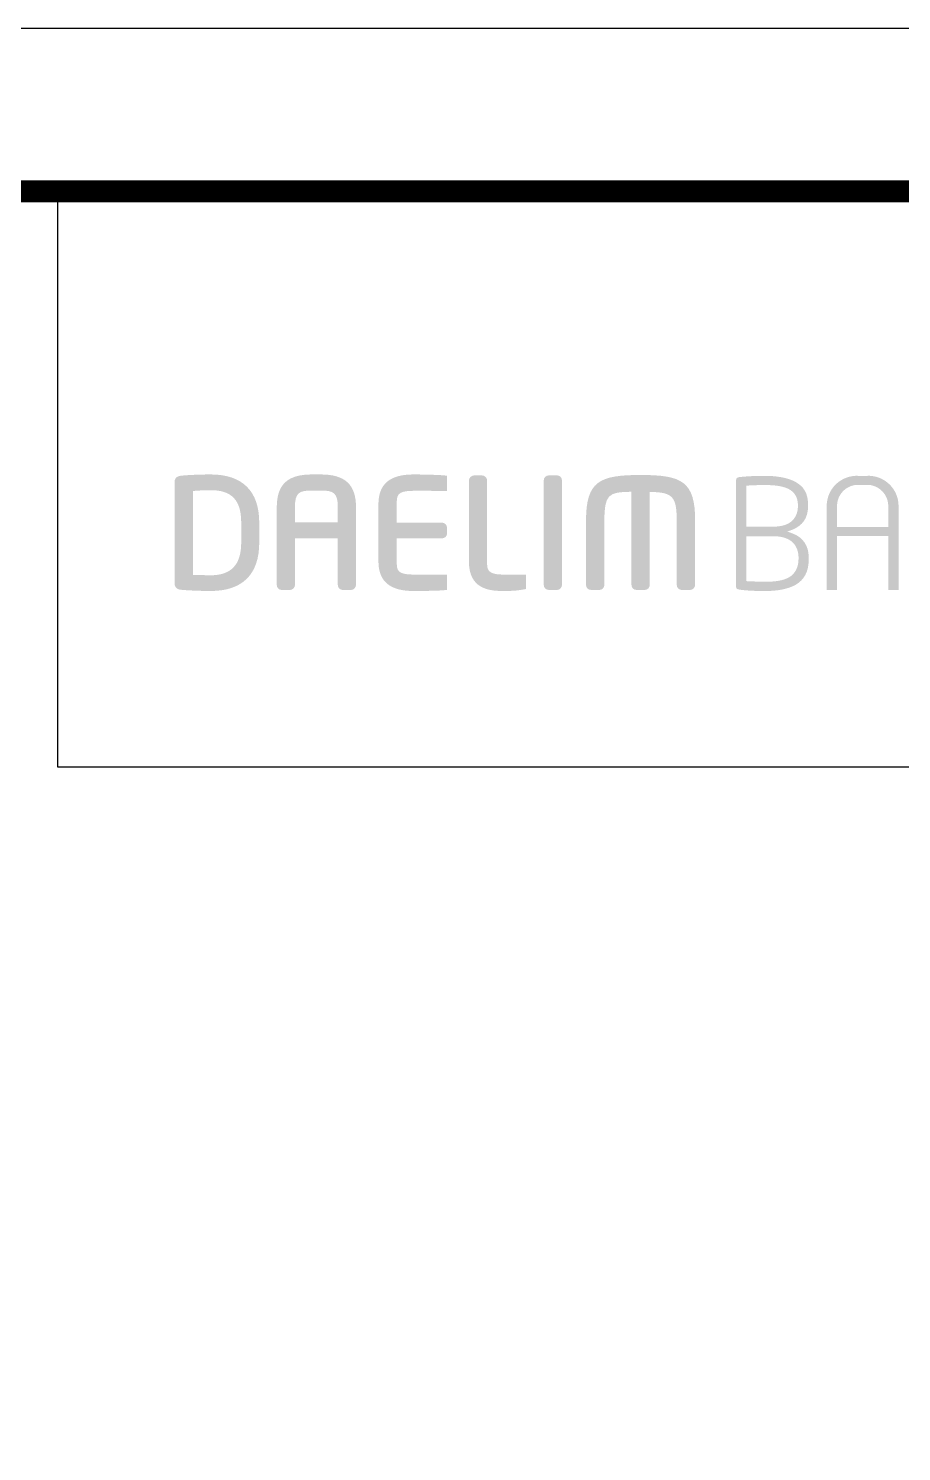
# Model space of a CAD drawing. Extents: x 0 to 1302, y 0 to 954.
# Drawn here: x 1068.9 to 1187.7, y 760.4 to 954 of the extents above; entities that cross this region are included whole.
import ezdxf

# ---------------------------------------------------------------- set-up
doc = ezdxf.new("R2010")
doc.units = 0
doc.header["$LTSCALE"] = 10
doc.header["$MEASUREMENT"] = 0
doc.layers.get('0').update_dxf_attribs({"linetype": 'CONTINUOUS'})

msp = doc.modelspace()

# ---------------------------------------------------------------- hatches: boundary and pattern name
h = msp.add_hatch(color=5)
edge = h.paths.add_edge_path()
edge.add_spline(control_points=[(1100.26136, 886.76202), (1100.26136, 891.04501), (1097.97712, 893.31732), (1093.65451, 893.31732)], knot_values=[7, 7, 7, 7, 8, 8, 8, 8], degree=3, periodic=0)
edge.add_spline(control_points=[(1093.65451, 893.31732), (1092.0712, 893.31732), (1090.06556, 893.22218), (1089.41319, 893.1131)], knot_values=[0, 0, 0, 0, 1, 1, 1, 1], degree=3, periodic=0)
edge.add_spline(control_points=[(1089.41319, 893.1131), (1089.00573, 893.04175), (1088.74, 892.74033), (1088.74, 892.33191), (1088.74, 892.33191), (1088.74, 878.45993), (1088.74, 878.45993)], knot_values=[1, 1, 1, 1, 2, 2, 2, 3, 3, 3, 3], degree=3, periodic=0)
edge.add_spline(control_points=[(1088.74, 878.45993), (1088.74, 878.02765), (1089.00573, 877.74014), (1089.43995, 877.64494)], knot_values=[3, 3, 3, 3, 4, 4, 4, 4], degree=3, periodic=0)
edge.add_spline(control_points=[(1089.43995, 877.64494), (1090.06556, 877.56363), (1092.05732, 877.46048), (1093.65451, 877.46048)], knot_values=[4, 4, 4, 4, 5, 5, 5, 5], degree=3, periodic=0)
edge.add_spline(control_points=[(1093.65451, 877.46048), (1097.97712, 877.46048), (1100.26136, 879.73087), (1100.26136, 884.02371), (1100.26136, 884.02371), (1100.26136, 886.76202), (1100.26136, 886.76202)], knot_values=[5, 5, 5, 5, 6, 6, 6, 7, 7, 7, 7], degree=3, periodic=0)
edge = h.paths.add_edge_path(flags=16)
edge.add_spline(control_points=[(1093.6406, 891.17783), (1096.5227, 891.17783), (1097.80758, 889.80772), (1097.80758, 886.76202), (1097.80758, 886.76202), (1097.80758, 886.0775), (1097.80758, 885.39287)], knot_values=[4, 4, 4, 4, 5, 5, 5, 5.5, 5.5, 5.5, 5.5], degree=3, periodic=0)
edge.add_spline(control_points=[(1097.80758, 885.39287), (1097.80758, 884.70834), (1097.80758, 884.02371), (1097.80758, 884.02371)], knot_values=[5.5, 5.5, 5.5, 5.5, 6, 6, 6, 6], degree=3, periodic=0)
edge.add_spline(control_points=[(1097.80758, 884.02371), (1097.80758, 881.04944), (1096.44141, 879.59799), (1093.65451, 879.59799)], knot_values=[0, 0, 0, 0, 1, 1, 1, 1], degree=3, periodic=0)
edge.add_spline(control_points=[(1093.65451, 879.59799), (1093.65446, 879.59799), (1091.73808, 879.62976), (1091.24136, 879.64957), (1091.24136, 879.64957), (1091.24136, 891.06085), (1091.24136, 891.06085)], knot_values=[1.00001, 1.00001, 1.00001, 1.00001, 2, 2, 2, 3, 3, 3, 3], degree=3, periodic=0)
edge.add_spline(control_points=[(1091.24136, 891.06085), (1092.24072, 891.166), (1093.6406, 891.17783), (1093.6406, 891.17783)], knot_values=[3, 3, 3, 3, 4, 4, 4, 4], degree=3, periodic=0)
h = msp.add_hatch(color=5)
edge = h.paths.add_edge_path()
edge.add_spline(control_points=[(1113.42647, 888.84999), (1113.42647, 891.93925), (1111.93834, 893.31732), (1108.62797, 893.31732)], knot_values=[13, 13, 13, 13, 14, 14, 14, 14], degree=3, periodic=0)
edge.add_spline(control_points=[(1108.62797, 893.31732), (1108.62795, 893.31732), (1107.41846, 893.31732), (1107.41846, 893.31732)], knot_values=[0.00001, 0.00001, 0.00001, 0.00001, 1, 1, 1, 1], degree=3, periodic=0)
edge.add_spline(control_points=[(1107.41846, 893.31732), (1104.10809, 893.31732), (1102.64671, 891.93925), (1102.64671, 888.84999), (1102.64671, 888.84999), (1102.64671, 878.27744), (1102.64671, 878.27744)], knot_values=[1, 1, 1, 1, 2, 2, 2, 3, 3, 3, 3], degree=3, periodic=0)
edge.add_spline(control_points=[(1102.64671, 878.27744), (1102.64671, 877.90665), (1102.93224, 877.60329), (1103.30602, 877.60329)], knot_values=[3, 3, 3, 3, 4, 4, 4, 4], degree=3, periodic=0)
edge.add_spline(control_points=[(1103.30602, 877.60329), (1103.30603, 877.60329), (1104.46104, 877.60329), (1104.46104, 877.60329)], knot_values=[4.00001, 4.00001, 4.00001, 4.00001, 5, 5, 5, 5], degree=3, periodic=0)
edge.add_spline(control_points=[(1104.46104, 877.60329), (1104.84867, 877.60329), (1105.12032, 877.96417), (1105.12032, 878.27744), (1105.12032, 878.27744), (1105.12032, 879.7988), (1105.12032, 881.3511)], knot_values=[5, 5, 5, 5, 6, 6, 6, 6.5, 6.5, 6.5, 6.5], degree=3, periodic=0)
edge.add_spline(control_points=[(1105.12032, 881.3511), (1105.12032, 882.90344), (1105.12032, 884.48672), (1105.12032, 884.61063), (1105.12032, 884.61063), (1110.95188, 884.61063), (1110.95188, 884.61063)], knot_values=[6.5, 6.5, 6.5, 6.5, 7, 7, 7, 8, 8, 8, 8], degree=3, periodic=0)
edge.add_spline(control_points=[(1110.95188, 884.61063), (1110.95188, 884.36288), (1110.95188, 878.27744), (1110.95188, 878.27744)], knot_values=[8, 8, 8, 8, 9, 9, 9, 9], degree=3, periodic=0)
edge.add_spline(control_points=[(1110.95188, 878.27744), (1110.95188, 877.89279), (1111.2513, 877.60329), (1111.60525, 877.60329)], knot_values=[9, 9, 9, 9, 10, 10, 10, 10], degree=3, periodic=0)
edge.add_spline(control_points=[(1111.60525, 877.60329), (1111.60526, 877.60329), (1112.76719, 877.60329), (1112.76719, 877.60329)], knot_values=[10.00001, 10.00001, 10.00001, 10.00001, 11, 11, 11, 11], degree=3, periodic=0)
edge.add_spline(control_points=[(1112.76719, 877.60329), (1113.15483, 877.60329), (1113.42647, 877.97806), (1113.42647, 878.27744), (1113.42647, 878.27744), (1113.42647, 888.84999), (1113.42647, 888.84999)], knot_values=[11, 11, 11, 11, 12, 12, 12, 13, 13, 13, 13], degree=3, periodic=0)
edge = h.paths.add_edge_path(flags=16)
edge.add_spline(control_points=[(1105.12032, 888.84999), (1105.12032, 890.80905), (1105.6785, 891.13223), (1107.41846, 891.13223)], knot_values=[2, 2, 2, 2, 3, 3, 3, 3], degree=3, periodic=0)
edge.add_spline(control_points=[(1107.41846, 891.13223), (1107.41846, 891.13223), (1108.62797, 891.13223), (1108.62797, 891.13223)], knot_values=[3.00001, 3.00001, 3.00001, 3.00001, 4, 4, 4, 4], degree=3, periodic=0)
edge.add_spline(control_points=[(1108.62797, 891.13223), (1110.37489, 891.13223), (1110.95188, 890.80905), (1110.95188, 888.84999)], knot_values=[4, 4, 4, 4, 5, 5, 5, 5], degree=3, periodic=0)
edge.add_spline(control_points=[(1110.95188, 888.84999), (1110.95188, 888.84995), (1110.95188, 886.97023), (1110.95188, 886.78589)], knot_values=[5.00001, 5.00001, 5.00001, 5.00001, 6, 6, 6, 6], degree=3, periodic=0)
edge.add_spline(control_points=[(1110.95188, 886.78589), (1110.95188, 886.78589), (1105.12032, 886.78589), (1105.12032, 886.78589)], knot_values=[0, 0, 0, 0, 1, 1, 1, 1], degree=3, periodic=0)
edge.add_spline(control_points=[(1105.12032, 886.78589), (1105.12032, 886.97023), (1105.12032, 888.84999), (1105.12032, 888.84999)], knot_values=[1, 1, 1, 1, 2, 2, 2, 2], degree=3, periodic=0)
h = msp.add_hatch(color=5)
edge = h.paths.add_edge_path()
edge.add_spline(control_points=[(1118.9725, 886.76202), (1118.9725, 886.96236), (1118.9725, 889.27425), (1118.9725, 889.27425)], knot_values=[14, 14, 14, 14, 15, 15, 15, 15], degree=3, periodic=0)
edge.add_spline(control_points=[(1118.9725, 889.27425), (1118.9725, 890.45015), (1118.9725, 891.09256), (1121.26269, 891.09256), (1121.26269, 891.09256), (1122.40133, 891.0901), (1123.53999, 891.08765)], knot_values=[15, 15, 15, 15, 16, 16, 16, 16.5, 16.5, 16.5, 16.5], degree=3, periodic=0)
edge.add_spline(control_points=[(1123.53999, 891.08765), (1124.67866, 891.08514), (1125.8173, 891.08269), (1125.8173, 891.08269), (1125.8173, 891.08269), (1125.8173, 891.59918), (1125.8173, 892.11569)], knot_values=[16.5, 16.5, 16.5, 16.5, 17, 17, 17, 17.5, 17.5, 17.5, 17.5], degree=3, periodic=0)
edge.add_spline(control_points=[(1125.8173, 892.11569), (1125.8173, 892.63226), (1125.8173, 893.1488), (1125.8173, 893.1488)], knot_values=[17.5, 17.5, 17.5, 17.5, 18, 18, 18, 18], degree=3, periodic=0)
edge.add_spline(control_points=[(1125.8173, 893.1488), (1125.81728, 893.1488), (1125.35529, 893.19243), (1125.35529, 893.19243)], knot_values=[18.00001, 18.00001, 18.00001, 18.00001, 19, 19, 19, 19], degree=3, periodic=0)
edge.add_spline(control_points=[(1125.35529, 893.19243), (1124.43128, 893.26979), (1122.39093, 893.31732), (1121.23692, 893.31732)], knot_values=[19, 19, 19, 19, 20, 20, 20, 20], degree=3, periodic=0)
edge.add_spline(control_points=[(1121.23692, 893.31732), (1118.02867, 893.31732), (1116.47807, 892.00275), (1116.47807, 889.27425)], knot_values=[20, 20, 20, 20, 21, 21, 21, 21], degree=3, periodic=0)
edge.add_spline(control_points=[(1116.47807, 889.27425), (1116.47807, 889.27425), (1116.47807, 881.49759), (1116.47807, 881.49759)], knot_values=[0, 0, 0, 0, 1, 1, 1, 1], degree=3, periodic=0)
edge.add_spline(control_points=[(1116.47807, 881.49759), (1116.47807, 878.77914), (1118.02867, 877.46048), (1121.23692, 877.46048)], knot_values=[1, 1, 1, 1, 2, 2, 2, 2], degree=3, periodic=0)
edge.add_spline(control_points=[(1121.23692, 877.46048), (1122.65665, 877.46048), (1124.57406, 877.48822), (1125.35529, 877.56363)], knot_values=[2, 2, 2, 2, 3, 3, 3, 3], degree=3, periodic=0)
edge.add_spline(control_points=[(1125.35529, 877.56363), (1125.35529, 877.56363), (1125.70824, 877.5934), (1125.70824, 877.5934)], knot_values=[3.00001, 3.00001, 3.00001, 3.00001, 3.99999, 3.99999, 3.99999, 3.99999], degree=3, periodic=0)
edge.add_spline(control_points=[(1125.70824, 877.5934), (1125.70824, 877.5934), (1125.70824, 877.5934), (1125.70824, 877.5934), (1125.70824, 877.5934), (1125.81728, 877.60329), (1125.8173, 877.60329)], knot_values=[3.99999, 3.99999, 3.99999, 3.99999, 4, 4, 4, 4.99999, 4.99999, 4.99999, 4.99999], degree=3, periodic=0)
edge.add_spline(control_points=[(1125.8173, 877.60329), (1125.8173, 877.60329), (1125.8173, 877.60329), (1125.8173, 877.60329), (1125.8173, 877.60329), (1125.8173, 878.12531), (1125.8173, 878.64725)], knot_values=[4.99999, 4.99999, 4.99999, 4.99999, 5.25, 5.25, 5.25, 5.5, 5.5, 5.5, 5.5], degree=3, periodic=0)
edge.add_spline(control_points=[(1125.8173, 878.64725), (1125.8173, 879.16919), (1125.8173, 879.69124), (1125.8173, 879.69124), (1125.8173, 879.69124), (1121.26269, 879.69124), (1121.26269, 879.69124)], knot_values=[5.5, 5.5, 5.5, 5.5, 6, 6, 6, 7, 7, 7, 7], degree=3, periodic=0)
edge.add_spline(control_points=[(1121.26269, 879.69124), (1118.9725, 879.69124), (1118.9725, 880.32965), (1118.9725, 881.49759), (1118.9725, 881.49759), (1118.9725, 884.39056), (1118.9725, 884.61861)], knot_values=[7, 7, 7, 7, 8, 8, 8, 9, 9, 9, 9], degree=3, periodic=0)
edge.add_spline(control_points=[(1118.9725, 884.61861), (1119.19656, 884.61861), (1125.12329, 884.61861), (1125.12329, 884.61861)], knot_values=[9, 9, 9, 9, 10, 10, 10, 10], degree=3, periodic=0)
edge.add_spline(control_points=[(1125.12329, 884.61861), (1125.49014, 884.61861), (1125.8173, 884.91013), (1125.8173, 885.28485)], knot_values=[10, 10, 10, 10, 11, 11, 11, 11], degree=3, periodic=0)
edge.add_spline(control_points=[(1125.8173, 885.28485), (1125.8173, 885.28485), (1125.8173, 886.05817), (1125.8173, 886.05817)], knot_values=[11.00001, 11.00001, 11.00001, 11.00001, 12, 12, 12, 12], degree=3, periodic=0)
edge.add_spline(control_points=[(1125.8173, 886.05817), (1125.8173, 886.44678), (1125.49014, 886.76202), (1125.12329, 886.76202), (1125.12329, 886.76202), (1119.19656, 886.76202), (1118.9725, 886.76202)], knot_values=[12, 12, 12, 12, 13, 13, 13, 14, 14, 14, 14], degree=3, periodic=0)
h = msp.add_hatch(color=5)
edge = h.paths.add_edge_path()
edge.add_spline(control_points=[(1133.39575, 879.69124), (1131.26816, 879.69124), (1131.26816, 880.49626), (1131.26816, 881.2735), (1131.26816, 881.2735), (1131.26816, 892.48262), (1131.26816, 892.48262)], knot_values=[9, 9, 9, 9, 10, 10, 10, 11, 11, 11, 11], degree=3, periodic=0)
edge.add_spline(control_points=[(1131.26816, 892.48262), (1131.26816, 892.85927), (1130.94891, 893.18451), (1130.56821, 893.18451)], knot_values=[11, 11, 11, 11, 12, 12, 12, 12], degree=3, periodic=0)
edge.add_spline(control_points=[(1130.56821, 893.18451), (1130.56818, 893.18451), (1129.50741, 893.18451), (1129.50739, 893.18451)], knot_values=[12.00001, 12.00001, 12.00001, 12.00001, 12.99999, 12.99999, 12.99999, 12.99999], degree=3, periodic=0)
edge.add_spline(control_points=[(1129.50739, 893.18451), (1129.12072, 893.18451), (1128.78761, 892.85927), (1128.78761, 892.48262), (1128.78761, 892.48262), (1128.78761, 881.49759), (1128.78761, 881.49759)], knot_values=[0, 0, 0, 0, 1, 1, 1, 2, 2, 2, 2], degree=3, periodic=0)
edge.add_spline(control_points=[(1128.78761, 881.49759), (1128.78761, 877.91658), (1131.24831, 877.46048), (1133.37592, 877.46048)], knot_values=[2, 2, 2, 2, 3, 3, 3, 3], degree=3, periodic=0)
edge.add_spline(control_points=[(1133.37592, 877.46048), (1134.93243, 877.46048), (1135.31316, 877.52792), (1135.79499, 877.60329)], knot_values=[3, 3, 3, 3, 4, 4, 4, 4], degree=3, periodic=0)
edge.add_spline(control_points=[(1135.79499, 877.60329), (1135.795, 877.60329), (1136.06663, 877.63699), (1136.06663, 877.63699)], knot_values=[4.00001, 4.00001, 4.00001, 4.00001, 4.99999, 4.99999, 4.99999, 4.99999], degree=3, periodic=0)
edge.add_spline(control_points=[(1136.06663, 877.63699), (1136.06663, 877.63699), (1136.06663, 877.63699), (1136.06663, 877.63699), (1136.06663, 877.63699), (1136.41364, 877.69846), (1136.41364, 877.69846)], knot_values=[4.99999, 4.99999, 4.99999, 4.99999, 5.499995, 5.499995, 5.499995, 5.99999, 5.99999, 5.99999, 5.99999], degree=3, periodic=0)
edge.add_spline(control_points=[(1136.41364, 877.69846), (1136.41364, 877.69846), (1136.41364, 877.69846), (1136.41364, 877.69846), (1136.41364, 877.69846), (1136.53659, 877.71626), (1136.53659, 877.71626)], knot_values=[5.99999, 5.99999, 5.99999, 5.99999, 6.499995, 6.499995, 6.499995, 6.99999, 6.99999, 6.99999, 6.99999], degree=3, periodic=0)
edge.add_spline(control_points=[(1136.53659, 877.71626), (1136.53659, 877.71626), (1136.53659, 877.71626), (1136.53659, 877.71626), (1136.53659, 877.71626), (1136.53659, 878.21001), (1136.53659, 878.70375)], knot_values=[6.99999, 6.99999, 6.99999, 6.99999, 7.25, 7.25, 7.25, 7.5, 7.5, 7.5, 7.5], degree=3, periodic=0)
edge.add_spline(control_points=[(1136.53659, 878.70375), (1136.53659, 879.19749), (1136.53659, 879.69124), (1136.53659, 879.69124), (1136.53659, 879.69124), (1133.39575, 879.69124), (1133.39575, 879.69124)], knot_values=[7.5, 7.5, 7.5, 7.5, 8, 8, 8, 9, 9, 9, 9], degree=3, periodic=0)
h = msp.add_hatch(color=5)
edge = h.paths.add_edge_path()
edge.add_spline(control_points=[(1140.79772, 877.60329), (1141.19824, 877.60329), (1141.45008, 877.96417), (1141.45008, 878.27744), (1141.45008, 878.27744), (1141.45008, 892.50836), (1141.45008, 892.50836)], knot_values=[4, 4, 4, 4, 5, 5, 5, 6, 6, 6, 6], degree=3, periodic=0)
edge.add_spline(control_points=[(1141.45008, 892.50836), (1141.45008, 892.87912), (1141.16454, 893.18451), (1140.79772, 893.18451)], knot_values=[6, 6, 6, 6, 7, 7, 7, 7], degree=3, periodic=0)
edge.add_spline(control_points=[(1140.79772, 893.18451), (1140.79769, 893.18451), (1139.64176, 893.18451), (1139.64172, 893.18451)], knot_values=[7.00001, 7.00001, 7.00001, 7.00001, 7.99999, 7.99999, 7.99999, 7.99999], degree=3, periodic=0)
edge.add_spline(control_points=[(1139.64172, 893.18451), (1139.22136, 893.18451), (1138.96955, 892.83954), (1138.96955, 892.50836), (1138.96955, 892.50836), (1138.96955, 878.27744), (1138.96955, 878.27744)], knot_values=[0, 0, 0, 0, 1, 1, 1, 2, 2, 2, 2], degree=3, periodic=0)
edge.add_spline(control_points=[(1138.96955, 878.27744), (1138.96955, 877.89279), (1139.28083, 877.60329), (1139.64172, 877.60329)], knot_values=[2, 2, 2, 2, 3, 3, 3, 3], degree=3, periodic=0)
edge.add_spline(control_points=[(1139.64172, 877.60329), (1139.64176, 877.60329), (1140.79772, 877.60329), (1140.79772, 877.60329)], knot_values=[3.00001, 3.00001, 3.00001, 3.00001, 4, 4, 4, 4], degree=3, periodic=0)
h = msp.add_hatch(color=5)
edge = h.paths.add_edge_path()
edge.add_spline(control_points=[(1147.21421, 886.83139), (1147.21421, 890.57901), (1147.72977, 890.94586), (1150.90926, 890.95973)], knot_values=[5, 5, 5, 5, 6, 6, 6, 6], degree=3, periodic=0)
edge.add_spline(control_points=[(1150.90926, 890.95973), (1150.90926, 890.73572), (1150.90926, 878.27744), (1150.90926, 878.27744)], knot_values=[6, 6, 6, 6, 7, 7, 7, 7], degree=3, periodic=0)
edge.add_spline(control_points=[(1150.90926, 878.27744), (1150.90926, 877.88483), (1151.20272, 877.60329), (1151.57548, 877.60329)], knot_values=[7, 7, 7, 7, 8, 8, 8, 8], degree=3, periodic=0)
edge.add_spline(control_points=[(1151.57548, 877.60329), (1151.5755, 877.60329), (1152.72553, 877.60329), (1152.72553, 877.60329)], knot_values=[8.00001, 8.00001, 8.00001, 8.00001, 9, 9, 9, 9], degree=3, periodic=0)
edge.add_spline(control_points=[(1152.72553, 877.60329), (1153.1459, 877.60329), (1153.39176, 877.96417), (1153.39176, 878.27744), (1153.39176, 878.27744), (1153.39176, 890.68808), (1153.39176, 890.93591)], knot_values=[9, 9, 9, 9, 10, 10, 10, 11, 11, 11, 11], degree=3, periodic=0)
edge.add_spline(control_points=[(1153.39176, 890.93591), (1154.87891, 890.92604), (1155.82671, 890.77341), (1156.35416, 890.2459)], knot_values=[11, 11, 11, 11, 12, 12, 12, 12], degree=3, periodic=0)
edge.add_spline(control_points=[(1156.35416, 890.2459), (1156.96883, 889.65506), (1157.06799, 888.54071), (1157.06799, 886.83139), (1157.06799, 886.83139), (1157.06799, 878.27744), (1157.06799, 878.27744)], knot_values=[12, 12, 12, 12, 13, 13, 13, 14, 14, 14, 14], degree=3, periodic=0)
edge.add_spline(control_points=[(1157.06799, 878.27744), (1157.06799, 877.90665), (1157.37334, 877.60329), (1157.73422, 877.60329)], knot_values=[14, 14, 14, 14, 15, 15, 15, 15], degree=3, periodic=0)
edge.add_spline(control_points=[(1157.73422, 877.60329), (1157.73425, 877.60329), (1158.91203, 877.60329), (1158.91203, 877.60329)], knot_values=[15.00001, 15.00001, 15.00001, 15.00001, 16, 16, 16, 16], degree=3, periodic=0)
edge.add_spline(control_points=[(1158.91203, 877.60329), (1159.29273, 877.60329), (1159.57034, 877.97806), (1159.57034, 878.27744), (1159.57034, 878.27744), (1159.57034, 887.02782), (1159.57034, 887.02782)], knot_values=[16, 16, 16, 16, 17, 17, 17, 18, 18, 18, 18], degree=3, periodic=0)
edge.add_spline(control_points=[(1159.57034, 887.02782), (1159.57034, 892.34579), (1157.80956, 893.24405), (1152.15447, 893.24405)], knot_values=[18, 18, 18, 18, 19, 19, 19, 19], degree=3, periodic=0)
edge.add_spline(control_points=[(1152.15447, 893.24405), (1146.49246, 893.24405), (1144.72573, 892.34579), (1144.72573, 887.02782)], knot_values=[19, 19, 19, 19, 20, 20, 20, 20], degree=3, periodic=0)
edge.add_spline(control_points=[(1144.72573, 887.02782), (1144.72573, 887.02782), (1144.72573, 878.27744), (1144.72573, 878.27744)], knot_values=[0, 0, 0, 0, 1, 1, 1, 1], degree=3, periodic=0)
edge.add_spline(control_points=[(1144.72573, 878.27744), (1144.72573, 877.89279), (1145.02516, 877.60329), (1145.40586, 877.60329)], knot_values=[1, 1, 1, 1, 2, 2, 2, 2], degree=3, periodic=0)
edge.add_spline(control_points=[(1145.40586, 877.60329), (1145.40588, 877.60329), (1146.56184, 877.60329), (1146.56184, 877.60329)], knot_values=[2.00001, 2.00001, 2.00001, 2.00001, 3, 3, 3, 3], degree=3, periodic=0)
edge.add_spline(control_points=[(1146.56184, 877.60329), (1146.97628, 877.60329), (1147.21421, 877.96417), (1147.21421, 878.27744), (1147.21421, 878.27744), (1147.21421, 886.83139), (1147.21421, 886.83139)], knot_values=[3, 3, 3, 3, 4, 4, 4, 5, 5, 5, 5], degree=3, periodic=0)
h = msp.add_hatch(color=5)
edge = h.paths.add_edge_path()
edge.add_spline(control_points=[(1174.93047, 889.26637), (1174.93047, 890.80309), (1174.292, 891.7112), (1173.22521, 892.29816)], knot_values=[4, 4, 4, 4, 5, 5, 5, 5], degree=3, periodic=0)
edge.add_spline(control_points=[(1173.22521, 892.29816), (1172.15054, 892.89697), (1170.62371, 893.12697), (1168.9502, 893.12697)], knot_values=[5, 5, 5, 5, 6, 6, 6, 6], degree=3, periodic=0)
edge.add_spline(control_points=[(1168.9502, 893.12697), (1167.56223, 893.12697), (1166.27335, 893.04175), (1165.55161, 892.94652)], knot_values=[6, 6, 6, 6, 7, 7, 7, 7], degree=3, periodic=0)
edge.add_spline(control_points=[(1165.55161, 892.94652), (1165.38108, 892.93668), (1165.29383, 892.87912), (1165.23434, 892.81567)], knot_values=[7, 7, 7, 7, 8, 8, 8, 8], degree=3, periodic=0)
edge.add_spline(control_points=[(1165.23434, 892.81567), (1165.17088, 892.76416), (1165.13122, 892.65106), (1165.13122, 892.435)], knot_values=[8, 8, 8, 8, 9, 9, 9, 9], degree=3, periodic=0)
edge.add_spline(control_points=[(1165.13122, 892.435), (1165.13122, 892.435), (1165.13122, 878.19418), (1165.13122, 878.19418)], knot_values=[9, 9, 9, 9, 10, 10, 10, 10], degree=3, periodic=0)
edge.add_spline(control_points=[(1165.13122, 878.19418), (1165.13122, 877.94434), (1165.17088, 877.82736), (1165.21056, 877.77972)], knot_values=[10, 10, 10, 10, 11, 11, 11, 11], degree=3, periodic=0)
edge.add_spline(control_points=[(1165.21056, 877.77972), (1165.274, 877.74208), (1165.36124, 877.67862), (1165.60712, 877.64494)], knot_values=[11, 11, 11, 11, 12, 12, 12, 12], degree=3, periodic=0)
edge.add_spline(control_points=[(1165.60712, 877.64494), (1166.38834, 877.52792), (1167.6534, 877.45459), (1169.0533, 877.45459)], knot_values=[12, 12, 12, 12, 13, 13, 13, 13], degree=3, periodic=0)
edge.add_spline(control_points=[(1169.0533, 877.45459), (1170.69907, 877.44666), (1172.2219, 877.70639), (1173.28867, 878.32504)], knot_values=[13, 13, 13, 13, 14, 14, 14, 14], degree=3, periodic=0)
edge.add_spline(control_points=[(1173.28867, 878.32504), (1174.35544, 878.9873), (1175.02168, 880.00253), (1175.02168, 881.72363)], knot_values=[14, 14, 14, 14, 15, 15, 15, 15], degree=3, periodic=0)
edge.add_spline(control_points=[(1175.02168, 881.72363), (1175.02168, 881.72363), (1175.02168, 882.09644), (1175.02168, 882.09644)], knot_values=[15, 15, 15, 15, 16, 16, 16, 16], degree=3, periodic=0)
edge.add_spline(control_points=[(1175.02168, 882.09644), (1175.02168, 883.62323), (1174.19682, 884.80496), (1172.82468, 885.28485)], knot_values=[16, 16, 16, 16, 17, 17, 17, 17], degree=3, periodic=0)
edge.add_spline(control_points=[(1172.82468, 885.28485), (1172.82468, 885.28485), (1172.11089, 885.55647), (1172.11085, 885.55647)], knot_values=[0, 0, 0, 0, 0.999982014, 0.999982014, 0.999982014, 0.999982014], degree=3, periodic=0)
edge.add_spline(control_points=[(1172.11085, 885.55647), (1172.11089, 885.55652), (1172.82468, 885.80037), (1172.82468, 885.80037)], knot_values=[1.000017987, 1.000017987, 1.000017987, 1.000017987, 2, 2, 2, 2], degree=3, periodic=0)
edge.add_spline(control_points=[(1172.82468, 885.80037), (1174.19682, 886.36548), (1174.93047, 887.42433), (1174.93047, 888.92136)], knot_values=[2, 2, 2, 2, 3, 3, 3, 3], degree=3, periodic=0)
edge.add_spline(control_points=[(1174.93047, 888.92136), (1174.93047, 888.92136), (1174.93047, 889.26637), (1174.93047, 889.26637)], knot_values=[3, 3, 3, 3, 4, 4, 4, 4], degree=3, periodic=0)
edge = h.paths.add_edge_path(flags=16)
edge.add_spline(control_points=[(1166.53112, 886.20888), (1166.53112, 886.20888), (1166.53112, 891.79652), (1166.53112, 891.79652)], knot_values=[8, 8, 8, 8, 9, 9, 9, 9], degree=3, periodic=0)
edge.add_spline(control_points=[(1166.53112, 891.79652), (1166.53112, 891.79652), (1166.79682, 891.80843), (1166.79682, 891.80843)], knot_values=[0, 0, 0, 0, 1, 1, 1, 1], degree=3, periodic=0)
edge.add_spline(control_points=[(1166.79682, 891.80843), (1167.39962, 891.83617), (1168.20463, 891.87778), (1168.9502, 891.87778)], knot_values=[1, 1, 1, 1, 2, 2, 2, 2], degree=3, periodic=0)
edge.add_spline(control_points=[(1168.9502, 891.87778), (1170.27473, 891.87778), (1171.36929, 891.76877), (1172.2219, 891.37025)], knot_values=[2, 2, 2, 2, 3, 3, 3, 3], degree=3, periodic=0)
edge.add_spline(control_points=[(1172.2219, 891.37025), (1173.04281, 890.98752), (1173.55834, 890.21417), (1173.55834, 889.11765)], knot_values=[3, 3, 3, 3, 4, 4, 4, 4], degree=3, periodic=0)
edge.add_spline(control_points=[(1173.55834, 889.11765), (1173.55834, 889.11765), (1173.55834, 889.05029), (1173.55834, 889.05029)], knot_values=[4, 4, 4, 4, 5, 5, 5, 5], degree=3, periodic=0)
edge.add_spline(control_points=[(1173.55834, 889.05029), (1173.55834, 888.3364), (1173.36006, 887.6087), (1172.8128, 887.06544)], knot_values=[5, 5, 5, 5, 6, 6, 6, 6], degree=3, periodic=0)
edge.add_spline(control_points=[(1172.8128, 887.06544), (1172.27345, 886.51819), (1171.40498, 886.20888), (1170.13197, 886.20888)], knot_values=[6, 6, 6, 6, 7, 7, 7, 7], degree=3, periodic=0)
edge.add_spline(control_points=[(1170.13197, 886.20888), (1170.13197, 886.20888), (1166.53112, 886.20888), (1166.53112, 886.20888)], knot_values=[7, 7, 7, 7, 8, 8, 8, 8], degree=3, periodic=0)
edge = h.paths.add_edge_path(flags=16)
edge.add_spline(control_points=[(1166.53112, 884.91605), (1166.53112, 884.91605), (1170.13197, 884.91605), (1170.13197, 884.91605)], knot_values=[5, 5, 5, 5, 6, 6, 6, 6], degree=3, periodic=0)
edge.add_spline(control_points=[(1170.13197, 884.91605), (1171.42477, 884.91605), (1172.31707, 884.60471), (1172.89211, 884.01382)], knot_values=[6, 6, 6, 6, 7, 7, 7, 7], degree=3, periodic=0)
edge.add_spline(control_points=[(1172.89211, 884.01382), (1173.45523, 883.44867), (1173.64162, 882.67145), (1173.64162, 881.92987)], knot_values=[7, 7, 7, 7, 8, 8, 8, 8], degree=3, periodic=0)
edge.add_spline(control_points=[(1173.64162, 881.92987), (1173.64162, 881.92987), (1173.64162, 881.8723), (1173.64162, 881.8723)], knot_values=[8, 8, 8, 8, 9, 9, 9, 9], degree=3, periodic=0)
edge.add_spline(control_points=[(1173.64162, 881.8723), (1173.64162, 880.66281), (1173.16573, 879.80228), (1172.34087, 879.31651)], knot_values=[0, 0, 0, 0, 1, 1, 1, 1], degree=3, periodic=0)
edge.add_spline(control_points=[(1172.34087, 879.31651), (1171.50808, 878.8485), (1170.38579, 878.7117), (1169.0533, 878.7117)], knot_values=[1, 1, 1, 1, 2, 2, 2, 2], degree=3, periodic=0)
edge.add_spline(control_points=[(1169.0533, 878.7117), (1168.2919, 878.7117), (1167.50272, 878.7652), (1166.79682, 878.78699)], knot_values=[2, 2, 2, 2, 3, 3, 3, 3], degree=3, periodic=0)
edge.add_spline(control_points=[(1166.79682, 878.78699), (1166.79682, 878.78699), (1166.53112, 878.80087), (1166.53112, 878.80087)], knot_values=[3.000017394, 3.000017394, 3.000017394, 3.000017394, 4, 4, 4, 4], degree=3, periodic=0)
edge.add_spline(control_points=[(1166.53112, 878.80087), (1166.53112, 878.80087), (1166.53112, 884.91605), (1166.53112, 884.91605)], knot_values=[4, 4, 4, 4, 5, 5, 5, 5], degree=3, periodic=0)
at = {"lineweight": 0}
h = msp.add_hatch(color=5, dxfattribs=at)
edge = h.paths.add_edge_path()
edge.add_line((1182.89558, 893.12697), (1181.82484, 893.12697))
edge.add_arc((1181.57443, 889.03218), 4.1025, 86.5006453, 180.9378835)
edge.add_line((1177.47247, 888.965), (1177.47247, 877.60326))
edge.add_spline(control_points=[(1177.47247, 877.60329), (1177.71446, 877.60329), (1178.37041, 877.60329), (1178.88031, 877.60329)], knot_values=[6.126371812, 6.126371812, 6.126371812, 6.126371812, 6.631820857, 6.631820857, 6.631820857, 6.631820857], degree=3, periodic=0)
edge.add_spline(control_points=[(1178.88031, 877.60329), (1178.88031, 879.54263), (1178.88031, 884.92403), (1178.88031, 884.92403)], knot_values=[8.180194212, 8.180194212, 8.180194212, 8.180194212, 9, 9, 9, 9], degree=3, periodic=0)
edge.add_line((1178.88031, 884.92403), (1185.84011, 884.92403))
edge.add_spline(control_points=[(1185.8401, 884.92403), (1185.8401, 884.92403), (1185.8401, 879.54263), (1185.8401, 877.60329)], knot_values=[8.180194212, 8.180194212, 8.180194212, 8.180194212, 9, 9, 9, 9], degree=3, periodic=0)
edge.add_spline(control_points=[(1185.8401, 877.60329), (1186.35, 877.60329), (1187.00594, 877.60329), (1187.24792, 877.60329)], knot_values=[6.126371812, 6.126371812, 6.126371812, 6.126371812, 6.631820857, 6.631820857, 6.631820857, 6.631820857], degree=3, periodic=0)
edge.add_line((1187.24792, 877.60329), (1187.24792, 888.96503))
edge.add_arc((1183.14597, 889.03218), 4.1025, 359.0621165, 453.4993547)
h.paths.add_polyline_path([(1181.82484, 891.90355), (1182.89558, 891.90355, -0.436007957), (1185.8401, 888.88965), (1185.8401, 886.16127), (1178.88031, 886.16127), (1178.88031, 888.88965, -0.436007957)], flags=16)

# ---------------------------------------------------------------- linework, layer by layer
at = {"color": 5, "ltscale": 0.5}
msp.add_line((1072.85043, 853.47513), (1072.85043, 931.84961), dxfattribs=at)
at = {"color": 5, "ltscale": 40}
msp.add_line((1280.93662, 853.47513), (1072.85043, 853.47513), dxfattribs=at)
at = {"ltscale": 0.5}
msp.add_lwpolyline([(0, 0), (1302, 0), (1302, 954), (0, 954)], close=True, dxfattribs=at)
at = {"color": 5, "linetype": 'ByBlock', "lineweight": 200, "const_width": 3}
msp.add_lwpolyline([(20.93638, 40.84943), (1280.93638, 40.84943), (1280.93638, 931.84943), (20.93638, 931.84943)], close=True, dxfattribs=at)

doc.saveas('drawing.dxf')
